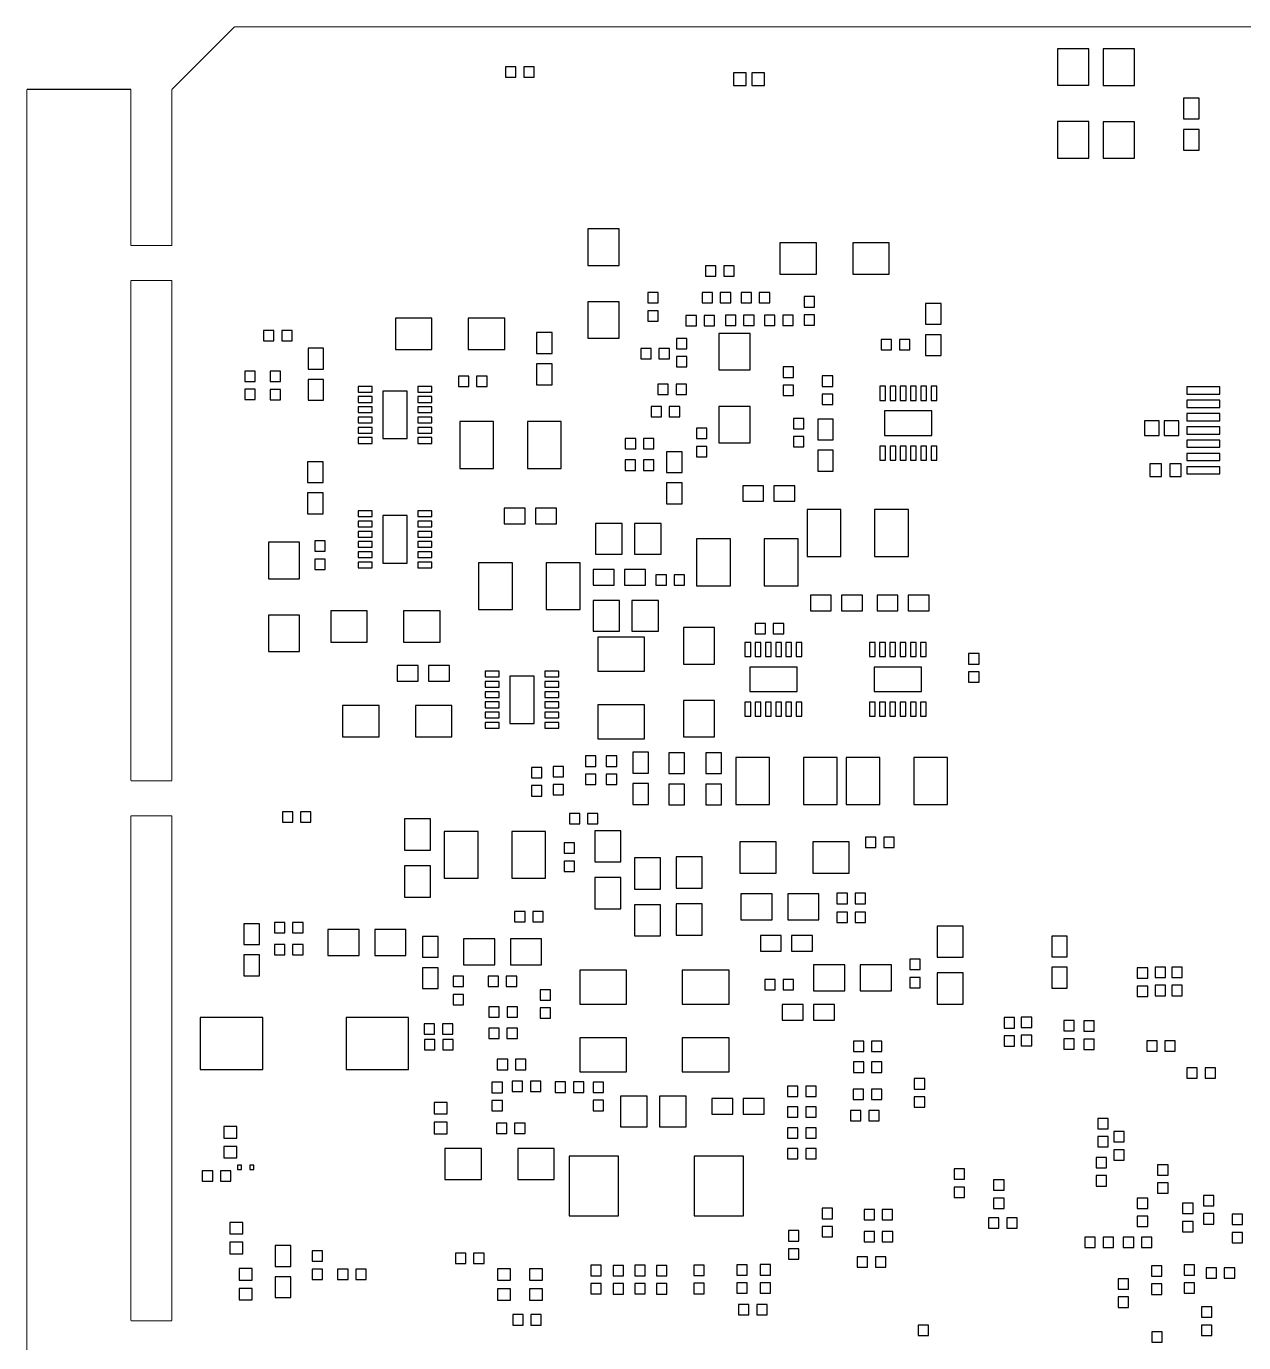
# Model space of a CAD drawing. Extents: x -29 to 115, y -38 to 102.
# Drawn here: x -7.1 to 52.3, y 37.4 to 101.6 of the extents above; entities that cross this region are included whole.
import ezdxf

# ---------------------------------------------------------------- set-up
doc = ezdxf.new("R2010")
doc.units = 0
doc.layers.add('BG_OUTLINE', color=254, linetype='CONTINUOUS')
doc.layers.add('PIN_PASTEMASK_BOTTOM', color=85, linetype='CONTINUOUS')

msp = doc.modelspace()

# ---------------------------------------------------------------- linework, layer by layer
at = {"layer": 'BG_OUTLINE', "const_width": 0.0508}
for points in [[(0, 98.552), (3.048, 101.6)], [(85.852, 101.6), (3.048, 101.6)], [(85.851187, 101.599594), (3.048, 101.599594)], [(-7.079996, 98.552), (-1.999996, 98.552)], [(-7.079996, 98.552), (-7.079996, 3.048)], [(-1.999996, 98.552), (-1.999996, 90.932)], [(0, 98.552), (0, 90.932)], [(-1.999996, 90.932), (0, 90.932)], [(-1.999996, 89.2302), (-1.999996, 64.8208)], [(-1.999996, 89.2302), (0, 89.2302)], [(0, 89.2302), (0, 64.8208)], [(-1.999996, 64.8208), (0, 64.8208)], [(-1.999996, 63.119), (-1.999996, 38.481)], [(-1.999996, 63.119), (0, 63.119)], [(0, 63.119), (0, 38.481)], [(-1.999996, 38.481), (0, 38.481)]]:
    msp.add_lwpolyline(points, dxfattribs=at)
at = {"layer": 'PIN_PASTEMASK_BOTTOM'}
for points in [[(43.208854, 100.533911), (43.208854, 98.755911), (44.732854, 98.755911), (44.732854, 100.533911)], [(45.434301, 100.521719), (45.434301, 98.743719), (46.958301, 98.743719), (46.958301, 100.521719)], [(16.275507, 99.141178), (16.783507, 99.141178), (16.783507, 99.649178), (16.275507, 99.649178)], [(17.164507, 99.141178), (17.672507, 99.141178), (17.672507, 99.649178), (17.164507, 99.649178)], [(27.395399, 99.354361), (27.395399, 98.73455), (28.015209, 98.73455), (28.015209, 99.354361)], [(28.294609, 99.354361), (28.294609, 98.73455), (28.91442, 98.73455), (28.91442, 99.354361)], [(50.113997, 97.10801), (50.113997, 98.12401), (49.351997, 98.12401), (49.351997, 97.10801)], [(43.208854, 96.977911), (43.208854, 95.199911), (44.732854, 95.199911), (44.732854, 96.977911)], [(45.434301, 96.965719), (45.434301, 95.187719), (46.958301, 95.187719), (46.958301, 96.965719)], [(50.113997, 95.58401), (50.113997, 96.60001), (49.351997, 96.60001), (49.351997, 95.58401)], [(20.296835, 91.742362), (20.296835, 89.964362), (21.820835, 89.964362), (21.820835, 91.742362)], [(29.663441, 89.543128), (31.441441, 89.543128), (31.441441, 91.067128), (29.663441, 91.067128)], [(33.219441, 89.543128), (34.997441, 89.543128), (34.997441, 91.067128), (33.219441, 91.067128)], [(26.543508, 89.944854), (26.035508, 89.944854), (26.035508, 89.436854), (26.543508, 89.436854)], [(27.432508, 89.944854), (26.924508, 89.944854), (26.924508, 89.436854), (27.432508, 89.436854)], [(23.728705, 88.135993), (23.728705, 88.643993), (23.220705, 88.643993), (23.220705, 88.135993)], [(25.865811, 88.131802), (26.373811, 88.131802), (26.373811, 88.639802), (25.865811, 88.639802)], [(26.754811, 88.131802), (27.262811, 88.131802), (27.262811, 88.639802), (26.754811, 88.639802)], [(27.769007, 88.136578), (28.277007, 88.136578), (28.277007, 88.644578), (27.769007, 88.644578)], [(28.658007, 88.136578), (29.166007, 88.136578), (29.166007, 88.644578), (28.658007, 88.644578)], [(20.296835, 88.186362), (20.296835, 86.408362), (21.820835, 86.408362), (21.820835, 88.186362)], [(30.840172, 88.440565), (30.840172, 87.932565), (31.348172, 87.932565), (31.348172, 88.440565)], [(37.524411, 87.090402), (37.524411, 88.106402), (36.762411, 88.106402), (36.762411, 87.090402)], [(12.681509, 87.391138), (10.903509, 87.391138), (10.903509, 85.867138), (12.681509, 85.867138)], [(16.237509, 87.391138), (14.459509, 87.391138), (14.459509, 85.867138), (16.237509, 85.867138)], [(23.728705, 87.246993), (23.728705, 87.754993), (23.220705, 87.754993), (23.220705, 87.246993)], [(25.078411, 87.014202), (25.586411, 87.014202), (25.586411, 87.522202), (25.078411, 87.522202)], [(25.967411, 87.014202), (26.475411, 87.014202), (26.475411, 87.522202), (25.967411, 87.522202)], [(27.512162, 87.536223), (27.004162, 87.536223), (27.004162, 87.028223), (27.512162, 87.028223)], [(28.401162, 87.536223), (27.893162, 87.536223), (27.893162, 87.028223), (28.401162, 87.028223)], [(29.419296, 87.540592), (28.911296, 87.540592), (28.911296, 87.032592), (29.419296, 87.032592)], [(30.308296, 87.540592), (29.800296, 87.540592), (29.800296, 87.032592), (30.308296, 87.032592)], [(30.840172, 87.551565), (30.840172, 87.043565), (31.348172, 87.043565), (31.348172, 87.551565)], [(4.466311, 86.277602), (4.974311, 86.277602), (4.974311, 86.785602), (4.466311, 86.785602)], [(5.355311, 86.277602), (5.863311, 86.277602), (5.863311, 86.785602), (5.355311, 86.785602)], [(17.788611, 86.684002), (17.788611, 85.668002), (18.550611, 85.668002), (18.550611, 86.684002)], [(25.116638, 85.89711), (25.116638, 86.40511), (24.608638, 86.40511), (24.608638, 85.89711)], [(26.68585, 86.644277), (26.68585, 84.866277), (28.20985, 84.866277), (28.20985, 86.644277)], [(35.111411, 86.353802), (34.603411, 86.353802), (34.603411, 85.845802), (35.111411, 85.845802)], [(36.000411, 86.353802), (35.492411, 86.353802), (35.492411, 85.845802), (36.000411, 85.845802)], [(37.524411, 85.566402), (37.524411, 86.582402), (36.762411, 86.582402), (36.762411, 85.566402)], [(7.400011, 84.906002), (7.400011, 85.922002), (6.638011, 85.922002), (6.638011, 84.906002)], [(23.379176, 85.908693), (22.871176, 85.908693), (22.871176, 85.400693), (23.379176, 85.400693)], [(24.268176, 85.908693), (23.760176, 85.908693), (23.760176, 85.400693), (24.268176, 85.400693)], [(25.116638, 85.00811), (25.116638, 85.51611), (24.608638, 85.51611), (24.608638, 85.00811)], [(4.056075, 84.302803), (4.056075, 84.810803), (3.548075, 84.810803), (3.548075, 84.302803)], [(5.302199, 84.296809), (5.302199, 84.804809), (4.794199, 84.804809), (4.794199, 84.296809)], [(17.788611, 85.160002), (17.788611, 84.144002), (18.550611, 84.144002), (18.550611, 85.160002)], [(29.814622, 85.008822), (29.814622, 84.500822), (30.322622, 84.500822), (30.322622, 85.008822)], [(7.400011, 83.382002), (7.400011, 84.398002), (6.638011, 84.398002), (6.638011, 83.382002)], [(14.48562, 84.55975), (13.97762, 84.55975), (13.97762, 84.05175), (14.48562, 84.05175)], [(15.37462, 84.55975), (14.86662, 84.55975), (14.86662, 84.05175), (15.37462, 84.05175)], [(24.21321, 84.177429), (23.70521, 84.177429), (23.70521, 83.669429), (24.21321, 83.669429)], [(25.10221, 84.177429), (24.59421, 84.177429), (24.59421, 83.669429), (25.10221, 83.669429)], [(29.814622, 84.119822), (29.814622, 83.611822), (30.322622, 83.611822), (30.322622, 84.119822)], [(32.239509, 84.063027), (32.239509, 84.571027), (31.731509, 84.571027), (31.731509, 84.063027)], [(4.056075, 83.413803), (4.056075, 83.921803), (3.548075, 83.921803), (3.548075, 83.413803)], [(5.302199, 83.407809), (5.302199, 83.915809), (4.794199, 83.915809), (4.794199, 83.407809)], [(9.078722, 83.781011), (9.764522, 83.781011), (9.764522, 84.060411), (9.078722, 84.060411)], [(9.078722, 83.28119), (9.764522, 83.28119), (9.764522, 83.56059), (9.078722, 83.56059)], [(11.476711, 81.515102), (11.476711, 83.826502), (10.282911, 83.826502), (10.282911, 81.515102)], [(11.995099, 83.781011), (12.680899, 83.781011), (12.680899, 84.060411), (11.995099, 84.060411)], [(11.995099, 83.28119), (12.680899, 83.28119), (12.680899, 83.56059), (11.995099, 83.56059)], [(32.239509, 83.174027), (32.239509, 83.682027), (31.731509, 83.682027), (31.731509, 83.174027)], [(34.534602, 84.065491), (34.534602, 83.379691), (34.814002, 83.379691), (34.814002, 84.065491)], [(35.034423, 84.065491), (35.034423, 83.379691), (35.313823, 83.379691), (35.313823, 84.065491)], [(35.5346, 84.065491), (35.5346, 83.379691), (35.814, 83.379691), (35.814, 84.065491)], [(36.034421, 84.065491), (36.034421, 83.379691), (36.313821, 83.379691), (36.313821, 84.065491)], [(36.534598, 84.065491), (36.534598, 83.379691), (36.813998, 83.379691), (36.813998, 84.065491)], [(37.034419, 84.065491), (37.034419, 83.379691), (37.313819, 83.379691), (37.313819, 84.065491)], [(51.119329, 83.68858), (51.119329, 84.038592), (49.519332, 84.038592), (49.519332, 83.68858)], [(9.078722, 82.781013), (9.764522, 82.781013), (9.764522, 83.060413), (9.078722, 83.060413)], [(11.995099, 82.781013), (12.680899, 82.781013), (12.680899, 83.060413), (11.995099, 83.060413)], [(23.88423, 83.086448), (23.37623, 83.086448), (23.37623, 82.578448), (23.88423, 82.578448)], [(24.77323, 83.086448), (24.26523, 83.086448), (24.26523, 82.578448), (24.77323, 82.578448)], [(26.68585, 83.088277), (26.68585, 81.310277), (28.20985, 81.310277), (28.20985, 83.088277)], [(34.768511, 81.667502), (37.079911, 81.667502), (37.079911, 82.861302), (34.768511, 82.861302)], [(51.119329, 83.038569), (51.119329, 83.388581), (49.519332, 83.388581), (49.519332, 83.038569)], [(9.078722, 82.281192), (9.764522, 82.281192), (9.764522, 82.560592), (9.078722, 82.560592)], [(11.995099, 82.281192), (12.680899, 82.281192), (12.680899, 82.560592), (11.995099, 82.560592)], [(14.043101, 82.340602), (14.043101, 80.054602), (15.694101, 80.054602), (15.694101, 82.340602)], [(17.34312, 82.340602), (17.34312, 80.054602), (18.99412, 80.054602), (18.99412, 82.340602)], [(30.829199, 81.994756), (30.829199, 82.502756), (30.321199, 82.502756), (30.321199, 81.994756)], [(31.504611, 82.467602), (31.504611, 81.451602), (32.266611, 81.451602), (32.266611, 82.467602)], [(48.164598, 81.665369), (48.164598, 82.376569), (47.453398, 82.376569), (47.453398, 81.665369)], [(49.127258, 81.665369), (49.127258, 82.376569), (48.416058, 82.376569), (48.416058, 81.665369)], [(51.119329, 82.388583), (51.119329, 82.738595), (49.519332, 82.738595), (49.519332, 82.388583)], [(9.078722, 81.781015), (9.764522, 81.781015), (9.764522, 82.060415), (9.078722, 82.060415)], [(9.078722, 81.281194), (9.764522, 81.281194), (9.764522, 81.560594), (9.078722, 81.560594)], [(11.995099, 81.781015), (12.680899, 81.781015), (12.680899, 82.060415), (11.995099, 82.060415)], [(11.995099, 81.281194), (12.680899, 81.281194), (12.680899, 81.560594), (11.995099, 81.560594)], [(25.586411, 82.023102), (25.586411, 81.515102), (26.094411, 81.515102), (26.094411, 82.023102)], [(30.829199, 81.105756), (30.829199, 81.613756), (30.321199, 81.613756), (30.321199, 81.105756)], [(51.119329, 81.738572), (51.119329, 82.088584), (49.519332, 82.088584), (49.519332, 81.738572)], [(22.627641, 81.518354), (22.119641, 81.518354), (22.119641, 81.010354), (22.627641, 81.010354)], [(23.516641, 81.518354), (23.008641, 81.518354), (23.008641, 81.010354), (23.516641, 81.010354)], [(25.586411, 81.134102), (25.586411, 80.626102), (26.094411, 80.626102), (26.094411, 81.134102)], [(31.504611, 80.943602), (31.504611, 79.927602), (32.266611, 79.927602), (32.266611, 80.943602)], [(34.534602, 81.149114), (34.534602, 80.463314), (34.814002, 80.463314), (34.814002, 81.149114)], [(35.034423, 81.149114), (35.034423, 80.463314), (35.313823, 80.463314), (35.313823, 81.149114)], [(35.5346, 81.149114), (35.5346, 80.463314), (35.814, 80.463314), (35.814, 81.149114)], [(36.034421, 81.149114), (36.034421, 80.463314), (36.313821, 80.463314), (36.313821, 81.149114)], [(36.534598, 81.149114), (36.534598, 80.463314), (36.813998, 80.463314), (36.813998, 81.149114)], [(37.034419, 81.149114), (37.034419, 80.463314), (37.313819, 80.463314), (37.313819, 81.149114)], [(51.119329, 81.08856), (51.119329, 81.438572), (49.519332, 81.438572), (49.519332, 81.08856)], [(7.374611, 79.368802), (7.374611, 80.384802), (6.612611, 80.384802), (6.612611, 79.368802)], [(22.619005, 80.470654), (22.111005, 80.470654), (22.111005, 79.962654), (22.619005, 79.962654)], [(23.508005, 80.470654), (23.000005, 80.470654), (23.000005, 79.962654), (23.508005, 79.962654)], [(24.889993, 79.85981), (24.889993, 80.87581), (24.127993, 80.87581), (24.127993, 79.85981)], [(48.273386, 79.658362), (48.273386, 80.288282), (47.713316, 80.288282), (47.713316, 79.658362)], [(49.243158, 79.658362), (49.243158, 80.288282), (48.683088, 80.288282), (48.683088, 79.658362)], [(51.119329, 80.438574), (51.119329, 80.788586), (49.519332, 80.788586), (49.519332, 80.438574)], [(51.119329, 79.788563), (51.119329, 80.138575), (49.519332, 80.138575), (49.519332, 79.788563)], [(24.889993, 78.33581), (24.889993, 79.35181), (24.127993, 79.35181), (24.127993, 78.33581)], [(27.847011, 78.454402), (28.863011, 78.454402), (28.863011, 79.216402), (27.847011, 79.216402)], [(29.371011, 78.454402), (30.387011, 78.454402), (30.387011, 79.216402), (29.371011, 79.216402)], [(7.374611, 77.844802), (7.374611, 78.860802), (6.612611, 78.860802), (6.612611, 77.844802)], [(9.078722, 77.710411), (9.764522, 77.710411), (9.764522, 77.989811), (9.078722, 77.989811)], [(11.476711, 75.444502), (11.476711, 77.755902), (10.282911, 77.755902), (10.282911, 75.444502)], [(11.995099, 77.710411), (12.680899, 77.710411), (12.680899, 77.989811), (11.995099, 77.989811)], [(16.213811, 77.362202), (17.229811, 77.362202), (17.229811, 78.124202), (16.213811, 78.124202)], [(17.737811, 77.362202), (18.753811, 77.362202), (18.753811, 78.124202), (17.737811, 78.124202)], [(32.635901, 75.762002), (32.635901, 78.048002), (30.984901, 78.048002), (30.984901, 75.762002)], [(35.93592, 75.762002), (35.93592, 78.048002), (34.28492, 78.048002), (34.28492, 75.762002)], [(9.078722, 77.21059), (9.764522, 77.21059), (9.764522, 77.48999), (9.078722, 77.48999)], [(11.995099, 77.21059), (12.680899, 77.21059), (12.680899, 77.48999), (11.995099, 77.48999)], [(20.671485, 77.374902), (20.671485, 75.876302), (21.966885, 75.876302), (21.966885, 77.374902)], [(22.571507, 77.374902), (22.571507, 75.876302), (23.866907, 75.876302), (23.866907, 77.374902)], [(4.702861, 76.455626), (4.702861, 74.677626), (6.226861, 74.677626), (6.226861, 76.455626)], [(6.975043, 76.52827), (6.975043, 76.02027), (7.483043, 76.02027), (7.483043, 76.52827)], [(9.078722, 76.710413), (9.764522, 76.710413), (9.764522, 76.989813), (9.078722, 76.989813)], [(9.078722, 76.210592), (9.764522, 76.210592), (9.764522, 76.489992), (9.078722, 76.489992)], [(11.995099, 76.710413), (12.680899, 76.710413), (12.680899, 76.989813), (11.995099, 76.989813)], [(11.995099, 76.210592), (12.680899, 76.210592), (12.680899, 76.489992), (11.995099, 76.489992)], [(25.600101, 76.625602), (25.600101, 74.339602), (27.251101, 74.339602), (27.251101, 76.625602)], [(28.90012, 76.625602), (28.90012, 74.339602), (30.55112, 74.339602), (30.55112, 76.625602)], [(9.078722, 75.710415), (9.764522, 75.710415), (9.764522, 75.989815), (9.078722, 75.989815)], [(11.995099, 75.710415), (12.680899, 75.710415), (12.680899, 75.989815), (11.995099, 75.989815)], [(6.975043, 75.63927), (6.975043, 75.13127), (7.483043, 75.13127), (7.483043, 75.63927)], [(9.078722, 75.210594), (9.764522, 75.210594), (9.764522, 75.489994), (9.078722, 75.489994)], [(11.995099, 75.210594), (12.680899, 75.210594), (12.680899, 75.489994), (11.995099, 75.489994)], [(14.957501, 75.457202), (14.957501, 73.171202), (16.608501, 73.171202), (16.608501, 75.457202)], [(18.25752, 75.457202), (18.25752, 73.171202), (19.90852, 73.171202), (19.90852, 75.457202)], [(21.573211, 75.127002), (20.557211, 75.127002), (20.557211, 74.365002), (21.573211, 74.365002)], [(23.097211, 75.127002), (22.081211, 75.127002), (22.081211, 74.365002), (23.097211, 74.365002)], [(23.615193, 74.363402), (24.123193, 74.363402), (24.123193, 74.871402), (23.615193, 74.871402)], [(24.504193, 74.363402), (25.012193, 74.363402), (25.012193, 74.871402), (24.504193, 74.871402)], [(31.149011, 73.120402), (32.165011, 73.120402), (32.165011, 73.882402), (31.149011, 73.882402)], [(32.673011, 73.120402), (33.689011, 73.120402), (33.689011, 73.882402), (32.673011, 73.882402)], [(35.416211, 73.882402), (34.400211, 73.882402), (34.400211, 73.120402), (35.416211, 73.120402)], [(36.940211, 73.882402), (35.924211, 73.882402), (35.924211, 73.120402), (36.940211, 73.120402)], [(20.544485, 73.616388), (20.544485, 72.117788), (21.839885, 72.117788), (21.839885, 73.616388)], [(22.444507, 73.616388), (22.444507, 72.117788), (23.739907, 72.117788), (23.739907, 73.616388)], [(4.702861, 72.899626), (4.702861, 71.121626), (6.226861, 71.121626), (6.226861, 72.899626)], [(9.522765, 73.105975), (7.744765, 73.105975), (7.744765, 71.581975), (9.522765, 71.581975)], [(13.078765, 73.105975), (11.300765, 73.105975), (11.300765, 71.581975), (13.078765, 71.581975)], [(26.478179, 70.517309), (26.478179, 72.295309), (24.954179, 72.295309), (24.954179, 70.517309)], [(28.958007, 72.498001), (28.450007, 72.498001), (28.450007, 71.990001), (28.958007, 71.990001)], [(29.847007, 72.498001), (29.339007, 72.498001), (29.339007, 71.990001), (29.847007, 71.990001)], [(20.77499, 70.171513), (23.06099, 70.171513), (23.06099, 71.822513), (20.77499, 71.822513)], [(27.956002, 71.568691), (27.956002, 70.882891), (28.235402, 70.882891), (28.235402, 71.568691)], [(28.455823, 71.568691), (28.455823, 70.882891), (28.735223, 70.882891), (28.735223, 71.568691)], [(28.956, 71.568691), (28.956, 70.882891), (29.2354, 70.882891), (29.2354, 71.568691)], [(29.455821, 71.568691), (29.455821, 70.882891), (29.735221, 70.882891), (29.735221, 71.568691)], [(29.955998, 71.568691), (29.955998, 70.882891), (30.235398, 70.882891), (30.235398, 71.568691)], [(30.455819, 71.568691), (30.455819, 70.882891), (30.735219, 70.882891), (30.735219, 71.568691)], [(34.026602, 71.568691), (34.026602, 70.882891), (34.306002, 70.882891), (34.306002, 71.568691)], [(34.526423, 71.568691), (34.526423, 70.882891), (34.805823, 70.882891), (34.805823, 71.568691)], [(35.0266, 71.568691), (35.0266, 70.882891), (35.306, 70.882891), (35.306, 71.568691)], [(35.526421, 71.568691), (35.526421, 70.882891), (35.805821, 70.882891), (35.805821, 71.568691)], [(36.026598, 71.568691), (36.026598, 70.882891), (36.305998, 70.882891), (36.305998, 71.568691)], [(36.526419, 71.568691), (36.526419, 70.882891), (36.805819, 70.882891), (36.805819, 71.568691)], [(39.378611, 70.516902), (39.378611, 71.024902), (38.870611, 71.024902), (38.870611, 70.516902)], [(12.011762, 70.442328), (10.995762, 70.442328), (10.995762, 69.680328), (12.011762, 69.680328)], [(13.535762, 70.442328), (12.519762, 70.442328), (12.519762, 69.680328), (13.535762, 69.680328)], [(15.276322, 69.887211), (15.962122, 69.887211), (15.962122, 70.166611), (15.276322, 70.166611)], [(18.192699, 69.887211), (18.878499, 69.887211), (18.878499, 70.166611), (18.192699, 70.166611)], [(28.189911, 69.170702), (30.501311, 69.170702), (30.501311, 70.364502), (28.189911, 70.364502)], [(34.260511, 69.170702), (36.571911, 69.170702), (36.571911, 70.364502), (34.260511, 70.364502)], [(39.378611, 69.627902), (39.378611, 70.135902), (38.870611, 70.135902), (38.870611, 69.627902)], [(15.276322, 69.38739), (15.962122, 69.38739), (15.962122, 69.66679), (15.276322, 69.66679)], [(17.674311, 67.621302), (17.674311, 69.932702), (16.480511, 69.932702), (16.480511, 67.621302)], [(18.192699, 69.38739), (18.878499, 69.38739), (18.878499, 69.66679), (18.192699, 69.66679)], [(15.276322, 68.887213), (15.962122, 68.887213), (15.962122, 69.166613), (15.276322, 69.166613)], [(18.192699, 68.887213), (18.878499, 68.887213), (18.878499, 69.166613), (18.192699, 69.166613)], [(26.478179, 66.961309), (26.478179, 68.739309), (24.954179, 68.739309), (24.954179, 66.961309)], [(8.323783, 66.970554), (10.101783, 66.970554), (10.101783, 68.494554), (8.323783, 68.494554)], [(11.879783, 66.970554), (13.657783, 66.970554), (13.657783, 68.494554), (11.879783, 68.494554)], [(15.276322, 68.387392), (15.962122, 68.387392), (15.962122, 68.666792), (15.276322, 68.666792)], [(15.276322, 67.887215), (15.962122, 67.887215), (15.962122, 68.166615), (15.276322, 68.166615)], [(18.192699, 68.387392), (18.878499, 68.387392), (18.878499, 68.666792), (18.192699, 68.666792)], [(18.192699, 67.887215), (18.878499, 67.887215), (18.878499, 68.166615), (18.192699, 68.166615)], [(20.77499, 66.871494), (23.06099, 66.871494), (23.06099, 68.522494), (20.77499, 68.522494)], [(27.956002, 68.652314), (27.956002, 67.966514), (28.235402, 67.966514), (28.235402, 68.652314)], [(28.455823, 68.652314), (28.455823, 67.966514), (28.735223, 67.966514), (28.735223, 68.652314)], [(28.956, 68.652314), (28.956, 67.966514), (29.2354, 67.966514), (29.2354, 68.652314)], [(29.455821, 68.652314), (29.455821, 67.966514), (29.735221, 67.966514), (29.735221, 68.652314)], [(29.955998, 68.652314), (29.955998, 67.966514), (30.235398, 67.966514), (30.235398, 68.652314)], [(30.455819, 68.652314), (30.455819, 67.966514), (30.735219, 67.966514), (30.735219, 68.652314)], [(34.026602, 68.652314), (34.026602, 67.966514), (34.306002, 67.966514), (34.306002, 68.652314)], [(34.526423, 68.652314), (34.526423, 67.966514), (34.805823, 67.966514), (34.805823, 68.652314)], [(35.0266, 68.652314), (35.0266, 67.966514), (35.306, 67.966514), (35.306, 68.652314)], [(35.526421, 68.652314), (35.526421, 67.966514), (35.805821, 67.966514), (35.805821, 68.652314)], [(36.026598, 68.652314), (36.026598, 67.966514), (36.305998, 67.966514), (36.305998, 68.652314)], [(36.526419, 68.652314), (36.526419, 67.966514), (36.805819, 67.966514), (36.805819, 68.652314)], [(15.276322, 67.387394), (15.962122, 67.387394), (15.962122, 67.666794), (15.276322, 67.666794)], [(18.192699, 67.387394), (18.878499, 67.387394), (18.878499, 67.666794), (18.192699, 67.666794)], [(22.486214, 66.210993), (22.486214, 65.194993), (23.248214, 65.194993), (23.248214, 66.210993)], [(24.240211, 66.186202), (24.240211, 65.170202), (25.002211, 65.170202), (25.002211, 66.186202)], [(26.043611, 66.186202), (26.043611, 65.170202), (26.805611, 65.170202), (26.805611, 66.186202)], [(18.601411, 65.525802), (18.601411, 65.017802), (19.109411, 65.017802), (19.109411, 65.525802)], [(20.176211, 66.033802), (20.176211, 65.525802), (20.684211, 65.525802), (20.684211, 66.033802)], [(21.192211, 66.033802), (21.192211, 65.525802), (21.700211, 65.525802), (21.700211, 66.033802)], [(27.505101, 65.957602), (27.505101, 63.671602), (29.156101, 63.671602), (29.156101, 65.957602)], [(30.80512, 65.957602), (30.80512, 63.671602), (32.45612, 63.671602), (32.45612, 65.957602)], [(34.540901, 63.671602), (34.540901, 65.957602), (32.889901, 65.957602), (32.889901, 63.671602)], [(37.84092, 63.671602), (37.84092, 65.957602), (36.18992, 65.957602), (36.18992, 63.671602)], [(18.049443, 64.967714), (18.049443, 65.475714), (17.541443, 65.475714), (17.541443, 64.967714)], [(20.176211, 65.144802), (20.176211, 64.636802), (20.684211, 64.636802), (20.684211, 65.144802)], [(21.192211, 65.144802), (21.192211, 64.636802), (21.700211, 64.636802), (21.700211, 65.144802)], [(18.049443, 64.078714), (18.049443, 64.586714), (17.541443, 64.586714), (17.541443, 64.078714)], [(18.601411, 64.636802), (18.601411, 64.128802), (19.109411, 64.128802), (19.109411, 64.636802)], [(22.486214, 64.686993), (22.486214, 63.670993), (23.248214, 63.670993), (23.248214, 64.686993)], [(24.240211, 64.662202), (24.240211, 63.646202), (25.002211, 63.646202), (25.002211, 64.662202)], [(26.043611, 64.662202), (26.043611, 63.646202), (26.805611, 63.646202), (26.805611, 64.662202)], [(5.386832, 62.806885), (5.894832, 62.806885), (5.894832, 63.314885), (5.386832, 63.314885)], [(6.275832, 62.806885), (6.783832, 62.806885), (6.783832, 63.314885), (6.275832, 63.314885)], [(12.620854, 61.439044), (12.620854, 62.963044), (11.350854, 62.963044), (11.350854, 61.439044)], [(19.388633, 62.725808), (19.896633, 62.725808), (19.896633, 63.233808), (19.388633, 63.233808)], [(20.277633, 62.725808), (20.785633, 62.725808), (20.785633, 63.233808), (20.277633, 63.233808)], [(13.281101, 62.350802), (13.281101, 60.064802), (14.932101, 60.064802), (14.932101, 62.350802)], [(16.58112, 62.350802), (16.58112, 60.064802), (18.23212, 60.064802), (18.23212, 62.350802)], [(21.902318, 60.862972), (21.902318, 62.386972), (20.632318, 62.386972), (20.632318, 60.862972)], [(19.134811, 61.792002), (19.134811, 61.284002), (19.642811, 61.284002), (19.642811, 61.792002)], [(29.483202, 61.844936), (27.705202, 61.844936), (27.705202, 60.320936), (29.483202, 60.320936)], [(33.039202, 61.844936), (31.261202, 61.844936), (31.261202, 60.320936), (33.039202, 60.320936)], [(33.841411, 61.563402), (34.349411, 61.563402), (34.349411, 62.071402), (33.841411, 62.071402)], [(34.730411, 61.563402), (35.238411, 61.563402), (35.238411, 62.071402), (34.730411, 62.071402)], [(22.562109, 61.061498), (22.562109, 59.537498), (23.832109, 59.537498), (23.832109, 61.061498)], [(25.875894, 59.584742), (25.875894, 61.108742), (24.605894, 61.108742), (24.605894, 59.584742)], [(12.620854, 59.153044), (12.620854, 60.677044), (11.350854, 60.677044), (11.350854, 59.153044)], [(19.134811, 60.903002), (19.134811, 60.395002), (19.642811, 60.395002), (19.642811, 60.903002)], [(21.902318, 58.576972), (21.902318, 60.100972), (20.632318, 60.100972), (20.632318, 58.576972)], [(27.758542, 58.03331), (29.282542, 58.03331), (29.282542, 59.30331), (27.758542, 59.30331)], [(30.044542, 58.03331), (31.568542, 58.03331), (31.568542, 59.30331), (30.044542, 59.30331)], [(32.444436, 58.82579), (32.952436, 58.82579), (32.952436, 59.33379), (32.444436, 59.33379)], [(33.333436, 58.82579), (33.841436, 58.82579), (33.841436, 59.33379), (33.333436, 59.33379)], [(16.717366, 57.942175), (17.225366, 57.942175), (17.225366, 58.450175), (16.717366, 58.450175)], [(17.606366, 57.942175), (18.114366, 57.942175), (18.114366, 58.450175), (17.606366, 58.450175)], [(22.562109, 58.775498), (22.562109, 57.251498), (23.832109, 57.251498), (23.832109, 58.775498)], [(25.875894, 57.298742), (25.875894, 58.822742), (24.605894, 58.822742), (24.605894, 57.298742)], [(4.26405, 56.83504), (4.26405, 57.85104), (3.50205, 57.85104), (3.50205, 56.83504)], [(5.50733, 57.906615), (4.99933, 57.906615), (4.99933, 57.398615), (5.50733, 57.398615)], [(6.39633, 57.906615), (5.88833, 57.906615), (5.88833, 57.398615), (6.39633, 57.398615)], [(32.954163, 58.418476), (32.446163, 58.418476), (32.446163, 57.910476), (32.954163, 57.910476)], [(33.843163, 58.418476), (33.335163, 58.418476), (33.335163, 57.910476), (33.843163, 57.910476)], [(9.132519, 57.574282), (7.608519, 57.574282), (7.608519, 56.304282), (9.132519, 56.304282)], [(11.418519, 57.574282), (9.894519, 57.574282), (9.894519, 56.304282), (11.418519, 56.304282)], [(12.21994, 57.228638), (12.21994, 56.212638), (12.98194, 56.212638), (12.98194, 57.228638)], [(28.710611, 56.508802), (29.726611, 56.508802), (29.726611, 57.270802), (28.710611, 57.270802)], [(30.234611, 56.508802), (31.250611, 56.508802), (31.250611, 57.270802), (30.234611, 57.270802)], [(38.608305, 56.211724), (38.608305, 57.735724), (37.338305, 57.735724), (37.338305, 56.211724)], [(43.684444, 56.234482), (43.684444, 57.250482), (42.922444, 57.250482), (42.922444, 56.234482)], [(4.997907, 56.333644), (5.505907, 56.333644), (5.505907, 56.841644), (4.997907, 56.841644)], [(5.886907, 56.333644), (6.394907, 56.333644), (6.394907, 56.841644), (5.886907, 56.841644)], [(15.747492, 57.116675), (14.223492, 57.116675), (14.223492, 55.846675), (15.747492, 55.846675)], [(18.033492, 57.116675), (16.509492, 57.116675), (16.509492, 55.846675), (18.033492, 55.846675)], [(4.26405, 55.31104), (4.26405, 56.32704), (3.50205, 56.32704), (3.50205, 55.31104)], [(36.503966, 55.608626), (36.503966, 56.116626), (35.995966, 56.116626), (35.995966, 55.608626)], [(12.21994, 55.704638), (12.21994, 54.688638), (12.98194, 54.688638), (12.98194, 55.704638)], [(13.716406, 55.293057), (13.716406, 54.785057), (14.224406, 54.785057), (14.224406, 55.293057)], [(15.932607, 55.293971), (15.424607, 55.293971), (15.424607, 54.785971), (15.932607, 54.785971)], [(16.821607, 55.293971), (16.313607, 55.293971), (16.313607, 54.785971), (16.821607, 54.785971)], [(22.182811, 55.580712), (19.896811, 55.580712), (19.896811, 53.929712), (22.182811, 53.929712)], [(27.186611, 55.580712), (24.900611, 55.580712), (24.900611, 53.929712), (27.186611, 53.929712)], [(31.298693, 54.571392), (32.822693, 54.571392), (32.822693, 55.841392), (31.298693, 55.841392)], [(33.584693, 54.571392), (35.108693, 54.571392), (35.108693, 55.841392), (33.584693, 55.841392)], [(36.503966, 54.719626), (36.503966, 55.227626), (35.995966, 55.227626), (35.995966, 54.719626)], [(38.608305, 53.925724), (38.608305, 55.449724), (37.338305, 55.449724), (37.338305, 53.925724)], [(43.684444, 54.710482), (43.684444, 55.726482), (42.922444, 55.726482), (42.922444, 54.710482)], [(47.100211, 55.696002), (47.100211, 55.188002), (47.608211, 55.188002), (47.608211, 55.696002)], [(48.474681, 55.227423), (48.474681, 55.735423), (47.966681, 55.735423), (47.966681, 55.227423)], [(49.289818, 55.227423), (49.289818, 55.735423), (48.781818, 55.735423), (48.781818, 55.227423)], [(18.468035, 54.124352), (18.468035, 54.632352), (17.960035, 54.632352), (17.960035, 54.124352)], [(28.925926, 54.622903), (29.433926, 54.622903), (29.433926, 55.130903), (28.925926, 55.130903)], [(29.814926, 54.622903), (30.322926, 54.622903), (30.322926, 55.130903), (29.814926, 55.130903)], [(47.100211, 54.807002), (47.100211, 54.299002), (47.608211, 54.299002), (47.608211, 54.807002)], [(48.474681, 54.338423), (48.474681, 54.846423), (47.966681, 54.846423), (47.966681, 54.338423)], [(49.289818, 54.338423), (49.289818, 54.846423), (48.781818, 54.846423), (48.781818, 54.338423)], [(13.716406, 54.404057), (13.716406, 53.896057), (14.224406, 53.896057), (14.224406, 54.404057)], [(15.96705, 53.793746), (15.45905, 53.793746), (15.45905, 53.285746), (15.96705, 53.285746)], [(16.85605, 53.793746), (16.34805, 53.793746), (16.34805, 53.285746), (16.85605, 53.285746)], [(18.468035, 53.235352), (18.468035, 53.743352), (17.960035, 53.743352), (17.960035, 53.235352)], [(30.795112, 53.913507), (29.779112, 53.913507), (29.779112, 53.151507), (30.795112, 53.151507)], [(32.319112, 53.913507), (31.303112, 53.913507), (31.303112, 53.151507), (32.319112, 53.151507)], [(1.383182, 50.732842), (4.431182, 50.732842), (4.431182, 53.272842), (1.383182, 53.272842)], [(8.495182, 50.732842), (11.543182, 50.732842), (11.543182, 53.272842), (8.495182, 53.272842)], [(12.307926, 52.462887), (12.815926, 52.462887), (12.815926, 52.970887), (12.307926, 52.970887)], [(13.196926, 52.462887), (13.704926, 52.462887), (13.704926, 52.970887), (13.196926, 52.970887)], [(15.457526, 52.246682), (15.965526, 52.246682), (15.965526, 52.754682), (15.457526, 52.754682)], [(16.346526, 52.246682), (16.854526, 52.246682), (16.854526, 52.754682), (16.346526, 52.754682)], [(41.113253, 52.760372), (41.113253, 53.268372), (40.605253, 53.268372), (40.605253, 52.760372)], [(41.948608, 52.786483), (41.948608, 53.294483), (41.440608, 53.294483), (41.440608, 52.786483)], [(43.511978, 53.12725), (43.511978, 52.61925), (44.019978, 52.61925), (44.019978, 53.12725)], [(44.484087, 53.114143), (44.484087, 52.606143), (44.992087, 52.606143), (44.992087, 53.114143)], [(12.829032, 52.200861), (12.321032, 52.200861), (12.321032, 51.692861), (12.829032, 51.692861)], [(13.718032, 52.200861), (13.210032, 52.200861), (13.210032, 51.692861), (13.718032, 51.692861)], [(22.182811, 52.280693), (19.896811, 52.280693), (19.896811, 50.629693), (22.182811, 50.629693)], [(27.186611, 52.280693), (24.900611, 52.280693), (24.900611, 50.629693), (27.186611, 50.629693)], [(33.753654, 52.119174), (33.245654, 52.119174), (33.245654, 51.611174), (33.753654, 51.611174)], [(34.642654, 52.119174), (34.134654, 52.119174), (34.134654, 51.611174), (34.642654, 51.611174)], [(41.113253, 51.871372), (41.113253, 52.379372), (40.605253, 52.379372), (40.605253, 51.871372)], [(41.948608, 51.897483), (41.948608, 52.405483), (41.440608, 52.405483), (41.440608, 51.897483)], [(43.511978, 52.23825), (43.511978, 51.73025), (44.019978, 51.73025), (44.019978, 52.23825)], [(44.484087, 52.225143), (44.484087, 51.717143), (44.992087, 51.717143), (44.992087, 52.225143)], [(47.556217, 51.625398), (48.064217, 51.625398), (48.064217, 52.133398), (47.556217, 52.133398)], [(48.445217, 51.625398), (48.953217, 51.625398), (48.953217, 52.133398), (48.445217, 52.133398)], [(15.873273, 50.728778), (16.381273, 50.728778), (16.381273, 51.236778), (15.873273, 51.236778)], [(16.762273, 50.728778), (17.270273, 50.728778), (17.270273, 51.236778), (16.762273, 51.236778)], [(33.753654, 51.106934), (33.245654, 51.106934), (33.245654, 50.598934), (33.753654, 50.598934)], [(34.642654, 51.106934), (34.134654, 51.106934), (34.134654, 50.598934), (34.642654, 50.598934)], [(50.021795, 50.817805), (49.513795, 50.817805), (49.513795, 50.309805), (50.021795, 50.309805)], [(50.910795, 50.817805), (50.402795, 50.817805), (50.402795, 50.309805), (50.910795, 50.309805)], [(16.122904, 49.607419), (16.122904, 50.115419), (15.614904, 50.115419), (15.614904, 49.607419)], [(17.109948, 50.174347), (16.601948, 50.174347), (16.601948, 49.666347), (17.109948, 49.666347)], [(17.998948, 50.174347), (17.490948, 50.174347), (17.490948, 49.666347), (17.998948, 49.666347)], [(19.203518, 50.129135), (18.695518, 50.129135), (18.695518, 49.621135), (19.203518, 49.621135)], [(20.092518, 50.129135), (19.584518, 50.129135), (19.584518, 49.621135), (20.092518, 49.621135)], [(21.060867, 49.616766), (21.060867, 50.124766), (20.552867, 50.124766), (20.552867, 49.616766)], [(36.72779, 49.78461), (36.72779, 50.29261), (36.21979, 50.29261), (36.21979, 49.78461)], [(30.031411, 49.422202), (30.539411, 49.422202), (30.539411, 49.930202), (30.031411, 49.930202)], [(30.920411, 49.422202), (31.428411, 49.422202), (31.428411, 49.930202), (30.920411, 49.930202)], [(33.747964, 49.782781), (33.239964, 49.782781), (33.239964, 49.274781), (33.747964, 49.274781)], [(34.636964, 49.782781), (34.128964, 49.782781), (34.128964, 49.274781), (34.636964, 49.274781)], [(12.790729, 48.572242), (13.420649, 48.572242), (13.420649, 49.132312), (12.790729, 49.132312)], [(16.122904, 48.718419), (16.122904, 49.226419), (15.614904, 49.226419), (15.614904, 48.718419)], [(21.060867, 48.727766), (21.060867, 49.235766), (20.552867, 49.235766), (20.552867, 48.727766)], [(21.886824, 49.433683), (21.886824, 47.935083), (23.182224, 47.935083), (23.182224, 49.433683)], [(23.786846, 49.433683), (23.786846, 47.935083), (25.082246, 47.935083), (25.082246, 49.433683)], [(26.348411, 48.558602), (27.364411, 48.558602), (27.364411, 49.320602), (26.348411, 49.320602)], [(27.872411, 48.558602), (28.888411, 48.558602), (28.888411, 49.320602), (27.872411, 49.320602)], [(30.031411, 48.406202), (30.539411, 48.406202), (30.539411, 48.914202), (30.031411, 48.914202)], [(30.920411, 48.406202), (31.428411, 48.406202), (31.428411, 48.914202), (30.920411, 48.914202)], [(36.72779, 48.89561), (36.72779, 49.40361), (36.21979, 49.40361), (36.21979, 48.89561)], [(12.790729, 47.60247), (13.420649, 47.60247), (13.420649, 48.16254), (12.790729, 48.16254)], [(33.616595, 48.738028), (33.108595, 48.738028), (33.108595, 48.230028), (33.616595, 48.230028)], [(34.505595, 48.738028), (33.997595, 48.738028), (33.997595, 48.230028), (34.505595, 48.230028)], [(45.169811, 48.355402), (45.169811, 47.847402), (45.677811, 47.847402), (45.677811, 48.355402)], [(2.537257, 47.392768), (3.167177, 47.392768), (3.167177, 47.952838), (2.537257, 47.952838)], [(15.828264, 47.615043), (16.336264, 47.615043), (16.336264, 48.123043), (15.828264, 48.123043)], [(16.717264, 47.615043), (17.225264, 47.615043), (17.225264, 48.123043), (16.717264, 48.123043)], [(30.031411, 47.390202), (30.539411, 47.390202), (30.539411, 47.898202), (30.031411, 47.898202)], [(30.920411, 47.390202), (31.428411, 47.390202), (31.428411, 47.898202), (30.920411, 47.898202)], [(45.952867, 47.712173), (45.952867, 47.204173), (46.460867, 47.204173), (46.460867, 47.712173)], [(2.537257, 46.422996), (3.167177, 46.422996), (3.167177, 46.983066), (2.537257, 46.983066)], [(15.098674, 46.890534), (13.320674, 46.890534), (13.320674, 45.366534), (15.098674, 45.366534)], [(18.654674, 46.890534), (16.876674, 46.890534), (16.876674, 45.366534), (18.654674, 45.366534)], [(30.031411, 46.374202), (30.539411, 46.374202), (30.539411, 46.882202), (30.031411, 46.882202)], [(30.920411, 46.374202), (31.428411, 46.374202), (31.428411, 46.882202), (30.920411, 46.882202)], [(45.169811, 47.466402), (45.169811, 46.958402), (45.677811, 46.958402), (45.677811, 47.466402)], [(21.782583, 43.603393), (21.782583, 46.503387), (19.382588, 46.503387), (19.382588, 43.603393)], [(27.882596, 43.603393), (27.882596, 46.503387), (25.482601, 46.503387), (25.482601, 43.603393)], [(45.093611, 46.450402), (45.093611, 45.942402), (45.601611, 45.942402), (45.601611, 46.450402)], [(45.952867, 46.823173), (45.952867, 46.315173), (46.460867, 46.315173), (46.460867, 46.823173)], [(1.480312, 45.292569), (1.988312, 45.292569), (1.988312, 45.800569), (1.480312, 45.800569)], [(2.369312, 45.292569), (2.877312, 45.292569), (2.877312, 45.800569), (2.369312, 45.800569)], [(3.193593, 46.064754), (3.193593, 45.864755), (3.393592, 45.864755), (3.393592, 46.064754)], [(3.793592, 46.064754), (3.793592, 45.864755), (3.993591, 45.864755), (3.993591, 46.064754)], [(38.667411, 45.383602), (38.667411, 45.891602), (38.159411, 45.891602), (38.159411, 45.383602)], [(48.090811, 46.094802), (48.090811, 45.586802), (48.598811, 45.586802), (48.598811, 46.094802)], [(38.667411, 44.494602), (38.667411, 45.002602), (38.159411, 45.002602), (38.159411, 44.494602)], [(40.089811, 45.358202), (40.089811, 44.850202), (40.597811, 44.850202), (40.597811, 45.358202)], [(45.093611, 45.561402), (45.093611, 45.053402), (45.601611, 45.053402), (45.601611, 45.561402)], [(48.090811, 45.205802), (48.090811, 44.697802), (48.598811, 44.697802), (48.598811, 45.205802)], [(40.089811, 44.469202), (40.089811, 43.961202), (40.597811, 43.961202), (40.597811, 44.469202)], [(47.608211, 43.961202), (47.608211, 44.469202), (47.100211, 44.469202), (47.100211, 43.961202)], [(50.834011, 44.088202), (50.834011, 44.596202), (50.326011, 44.596202), (50.326011, 44.088202)], [(31.720434, 43.968822), (31.720434, 43.460822), (32.228434, 43.460822), (32.228434, 43.968822)], [(33.765211, 43.402402), (34.273211, 43.402402), (34.273211, 43.910402), (33.765211, 43.910402)], [(34.654211, 43.402402), (35.162211, 43.402402), (35.162211, 43.910402), (34.654211, 43.910402)], [(49.310011, 44.215202), (49.310011, 43.707202), (49.818011, 43.707202), (49.818011, 44.215202)], [(50.834011, 43.199202), (50.834011, 43.707202), (50.326011, 43.707202), (50.326011, 43.199202)], [(52.231011, 43.173802), (52.231011, 43.681802), (51.723011, 43.681802), (51.723011, 43.173802)], [(3.452571, 43.280152), (2.822651, 43.280152), (2.822651, 42.720082), (3.452571, 42.720082)], [(31.720434, 43.079822), (31.720434, 42.571822), (32.228434, 42.571822), (32.228434, 43.079822)], [(39.842008, 42.999), (40.350008, 42.999), (40.350008, 43.507), (39.842008, 43.507)], [(40.731008, 42.999), (41.239008, 42.999), (41.239008, 43.507), (40.731008, 43.507)], [(47.608211, 43.072202), (47.608211, 43.580202), (47.100211, 43.580202), (47.100211, 43.072202)], [(49.310011, 43.326202), (49.310011, 42.818202), (49.818011, 42.818202), (49.818011, 43.326202)], [(30.586274, 42.369638), (30.586274, 42.877638), (30.078274, 42.877638), (30.078274, 42.369638)], [(33.76676, 42.333774), (34.27476, 42.333774), (34.27476, 42.841774), (33.76676, 42.841774)], [(34.65576, 42.333774), (35.16376, 42.333774), (35.16376, 42.841774), (34.65576, 42.841774)], [(44.54271, 42.053789), (45.05071, 42.053789), (45.05071, 42.561789), (44.54271, 42.561789)], [(45.43171, 42.053789), (45.93971, 42.053789), (45.93971, 42.561789), (45.43171, 42.561789)], [(46.922411, 42.564202), (46.414411, 42.564202), (46.414411, 42.056202), (46.922411, 42.056202)], [(47.811411, 42.564202), (47.303411, 42.564202), (47.303411, 42.056202), (47.811411, 42.056202)], [(52.231011, 42.284802), (52.231011, 42.792802), (51.723011, 42.792802), (51.723011, 42.284802)], [(3.452571, 42.31038), (2.822651, 42.31038), (2.822651, 41.75031), (3.452571, 41.75031)], [(5.036998, 42.148506), (5.036998, 41.132506), (5.798998, 41.132506), (5.798998, 42.148506)], [(6.840398, 41.894506), (6.840398, 41.386506), (7.348398, 41.386506), (7.348398, 41.894506)], [(13.828852, 41.270885), (14.336852, 41.270885), (14.336852, 41.778885), (13.828852, 41.778885)], [(14.717852, 41.270885), (15.225852, 41.270885), (15.225852, 41.778885), (14.717852, 41.778885)], [(30.586274, 41.480638), (30.586274, 41.988638), (30.078274, 41.988638), (30.078274, 41.480638)], [(20.439177, 41.185592), (20.439177, 40.677592), (20.947177, 40.677592), (20.947177, 41.185592)], [(22.027998, 40.674747), (22.027998, 41.182747), (21.519998, 41.182747), (21.519998, 40.674747)], [(22.579787, 41.185897), (22.579787, 40.677897), (23.087787, 40.677897), (23.087787, 41.185897)], [(24.151438, 40.67495), (24.151438, 41.18295), (23.643438, 41.18295), (23.643438, 40.67495)], [(25.96642, 40.68887), (25.96642, 41.19687), (25.45842, 41.19687), (25.45842, 40.68887)], [(28.070556, 40.708783), (28.070556, 41.216783), (27.562556, 41.216783), (27.562556, 40.708783)], [(28.69184, 41.218815), (28.69184, 40.710815), (29.19984, 40.710815), (29.19984, 41.218815)], [(33.435011, 41.091002), (33.943011, 41.091002), (33.943011, 41.599002), (33.435011, 41.599002)], [(34.324011, 41.091002), (34.832011, 41.091002), (34.832011, 41.599002), (34.324011, 41.599002)], [(48.294011, 40.659202), (48.294011, 41.167202), (47.786011, 41.167202), (47.786011, 40.659202)], [(49.894211, 40.710002), (49.894211, 41.218002), (49.386211, 41.218002), (49.386211, 40.710002)], [(3.906926, 41.026359), (3.277006, 41.026359), (3.277006, 40.466289), (3.906926, 40.466289)], [(5.036998, 40.624506), (5.036998, 39.608506), (5.798998, 39.608506), (5.798998, 40.624506)], [(6.840398, 41.005506), (6.840398, 40.497506), (7.348398, 40.497506), (7.348398, 41.005506)], [(8.591093, 40.995803), (8.083093, 40.995803), (8.083093, 40.487803), (8.591093, 40.487803)], [(9.480093, 40.995803), (8.972093, 40.995803), (8.972093, 40.487803), (9.480093, 40.487803)], [(16.517214, 41.013964), (15.887294, 41.013964), (15.887294, 40.453894), (16.517214, 40.453894)], [(18.079314, 41.014371), (17.449394, 41.014371), (17.449394, 40.454301), (18.079314, 40.454301)], [(46.668411, 40.024202), (46.668411, 40.532202), (46.160411, 40.532202), (46.160411, 40.024202)], [(50.961011, 41.065602), (50.453011, 41.065602), (50.453011, 40.557602), (50.961011, 40.557602)], [(51.850011, 41.065602), (51.342011, 41.065602), (51.342011, 40.557602), (51.850011, 40.557602)], [(3.906926, 40.056587), (3.277006, 40.056587), (3.277006, 39.496517), (3.906926, 39.496517)], [(16.517214, 40.044192), (15.887294, 40.044192), (15.887294, 39.484122), (16.517214, 39.484122)], [(18.079314, 40.044599), (17.449394, 40.044599), (17.449394, 39.484529), (18.079314, 39.484529)], [(20.439177, 40.296592), (20.439177, 39.788592), (20.947177, 39.788592), (20.947177, 40.296592)], [(22.027998, 39.785747), (22.027998, 40.293747), (21.519998, 40.293747), (21.519998, 39.785747)], [(22.579787, 40.296897), (22.579787, 39.788897), (23.087787, 39.788897), (23.087787, 40.296897)], [(24.151438, 39.78595), (24.151438, 40.29395), (23.643438, 40.29395), (23.643438, 39.78595)], [(25.96642, 39.79987), (25.96642, 40.30787), (25.45842, 40.30787), (25.45842, 39.79987)], [(28.070556, 39.819783), (28.070556, 40.327783), (27.562556, 40.327783), (27.562556, 39.819783)], [(28.69184, 40.329815), (28.69184, 39.821815), (29.19984, 39.821815), (29.19984, 40.329815)], [(48.294011, 39.770202), (48.294011, 40.278202), (47.786011, 40.278202), (47.786011, 39.770202)], [(49.894211, 39.821002), (49.894211, 40.329002), (49.386211, 40.329002), (49.386211, 39.821002)], [(28.147366, 39.274293), (27.639366, 39.274293), (27.639366, 38.766293), (28.147366, 38.766293)], [(29.036366, 39.274293), (28.528366, 39.274293), (28.528366, 38.766293), (29.036366, 38.766293)], [(46.668411, 39.135202), (46.668411, 39.643202), (46.160411, 39.643202), (46.160411, 39.135202)], [(17.131284, 38.779094), (16.623284, 38.779094), (16.623284, 38.271094), (17.131284, 38.271094)], [(18.020284, 38.779094), (17.512284, 38.779094), (17.512284, 38.271094), (18.020284, 38.271094)], [(50.732411, 38.652602), (50.732411, 39.160602), (50.224411, 39.160602), (50.224411, 38.652602)], [(36.406811, 38.271602), (36.406811, 37.763602), (36.914811, 37.763602), (36.914811, 38.271602)], [(48.319411, 37.433402), (48.319411, 37.941402), (47.811411, 37.941402), (47.811411, 37.433402)], [(50.732411, 37.763602), (50.732411, 38.271602), (50.224411, 38.271602), (50.224411, 37.763602)]]:
    msp.add_lwpolyline(points, close=True, dxfattribs=at)

doc.saveas('drawing.dxf')
